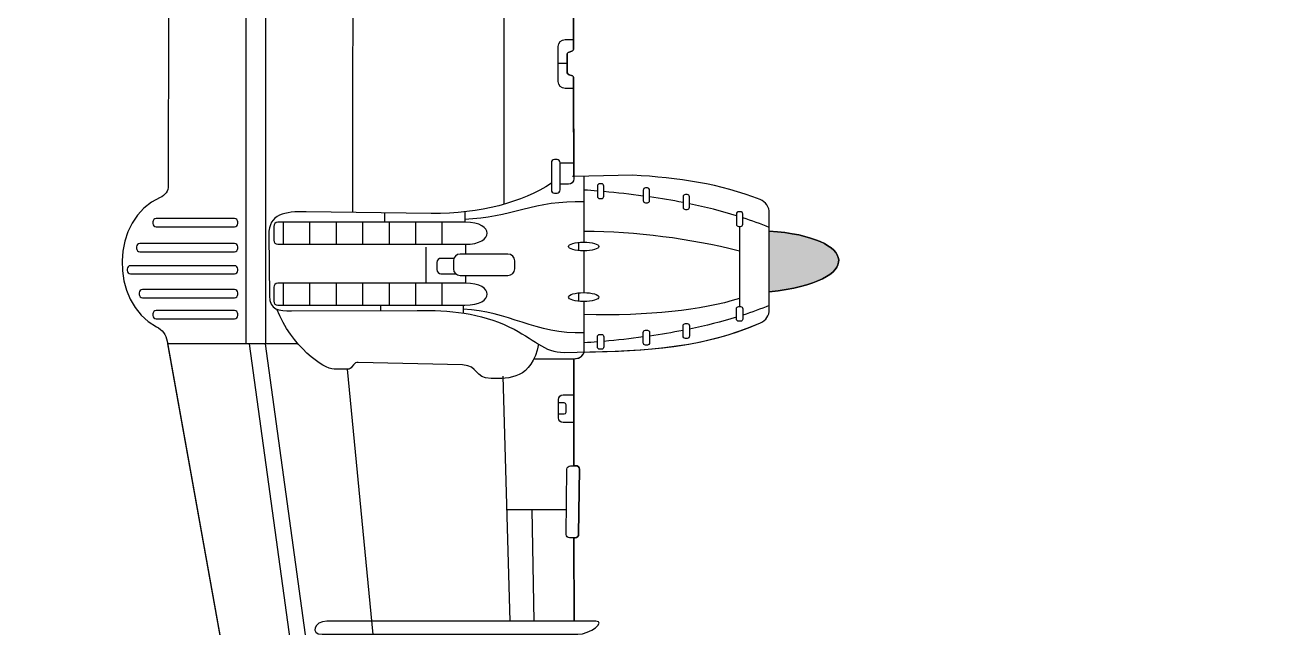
# Model space of a CAD drawing. Extents: x 65 to 355, y 40 to 244.
# Drawn here: x 237.7 to 281.79, y 86.99 to 108.03 of the extents above; entities that cross this region are included whole.
import ezdxf

# ---------------------------------------------------------------- set-up
doc = ezdxf.new("R2010")
doc.units = 0
doc.header["$MEASUREMENT"] = 0
doc.layers.add('4-VIEW', color=7, linetype='CONTINUOUS')
doc.layers.add('SOLIDS', color=7, linetype='CONTINUOUS')

msp = doc.modelspace()

# ---------------------------------------------------------------- hatches: boundary and pattern name
at = {"layer": 'SOLIDS'}
h = msp.add_hatch(color=7, dxfattribs=at)
edge = h.paths.add_edge_path()
edge.add_spline(control_points=[(263.689, 100.841), (263.689, 100.841), (263.689, 98.723), (263.689, 98.723), (267.055, 99.079), (266.785, 100.635), (263.689, 100.841)], knot_values=[0, 0, 0, 0, 1, 1, 1, 2, 2, 2, 2], degree=3, periodic=1)

# ---------------------------------------------------------------- linework, layer by layer
at = {"layer": '4-VIEW', "color": 7}
for points in [[(254.418, 124.981), (254.418, 101.774)], [(249.149, 113.122), (249.138, 101.496)], [(245.404, 108.648), (245.404, 96.907)], [(246.1, 108.645), (246.1, 96.907)], [(256.629, 106.698), (256.316, 106.698)], [(256.388, 103.231), (256.853, 103.231)], [(257.222, 100.459), (257.222, 102.753)], [(250.251, 101.481), (250.251, 101.151)], [(253.054, 101.513), (253.054, 101.151)], [(246.71, 101.177), (246.71, 100.381)], [(252.258, 101.151), (252.258, 100.381)], [(262.651, 101.005), (262.651, 98.206)], [(251.699, 100.286), (251.699, 99.022)], [(253.085, 100.382), (253.085, 100.038)], [(257.03, 100.451), (257.03, 100.161)], [(257.222, 98.692), (257.222, 100.149)], [(253.085, 99.291), (253.085, 99.022)], [(246.71, 99.048), (246.71, 98.252)], [(252.258, 99.022), (252.258, 98.252)], [(257.021, 98.682), (257.021, 98.391)], [(257.222, 96.616), (257.222, 98.381)], [(250.114, 98.252), (250.114, 98.069)], [(253, 98.252), (253, 97.971)], [(247.228, 96.907), (242.674, 96.907)], [(251.124, 56.332), (245.537, 96.907)], [(251.671, 56.332), (246.1, 96.907)], [(256.859, 96.38), (256.864, 92.646)], [(250.403, 81.088), (248.957, 96.016)], [(254.641, 87.213), (254.391, 95.773)], [(256.607, 91.111), (254.527, 91.111)], [(255.483, 87.213), (255.411, 91.111)], [(256.868, 90.129), (256.871, 87.213)]]:
    msp.add_lwpolyline(points, dxfattribs=at)
for points, knots in [([(246.931, 153.59), (246.931, 153.59), (242.657, 129.755), (242.657, 129.755), (242.617, 129.534), (242.488, 129.359), (242.287, 129.256), (240.641, 128.41), (240.686, 125.477), (242.417, 124.745), (242.591, 124.671), (242.699, 124.51), (242.699, 124.32), (242.699, 124.32), (242.704, 118.29), (242.704, 118.29), (242.704, 118.174), (242.786, 118.077), (242.901, 118.056), (244.393, 117.784), (247.003, 117.221), (247.003, 115.766), (247.003, 115.766), (247.003, 110.99), (247.003, 110.99), (247.003, 109.535), (244.393, 108.972), (242.901, 108.7), (242.786, 108.68), (242.704, 108.583), (242.704, 108.465), (242.704, 108.465), (242.699, 102.436), (242.699, 102.436), (242.699, 102.246), (242.591, 102.085), (242.417, 102.011), (240.686, 101.28), (240.641, 98.346), (242.287, 97.5), (242.488, 97.397), (242.617, 97.223), (242.657, 97), (242.657, 97), (246.931, 73.167), (246.931, 73.167)], [0, 0, 0, 0, 1, 1, 1, 2, 2, 2, 3, 3, 3, 4, 4, 4, 5, 5, 5, 6, 6, 6, 7, 7, 7, 8, 8, 8, 9, 9, 9, 10, 10, 10, 11, 11, 11, 12, 12, 12, 13, 13, 13, 14, 14, 14, 15, 15, 15, 15]), ([(256.388, 124.279), (256.388, 124.279), (256.671, 124.279), (256.671, 124.279), (256.776, 124.279), (256.862, 124.193), (256.862, 124.088), (256.862, 124.088), (256.853, 120.571), (256.853, 120.571), (256.853, 120.528), (256.826, 120.491), (256.785, 120.479), (256.785, 120.479), (256.698, 120.452), (256.698, 120.452), (256.656, 120.44), (256.629, 120.404), (256.629, 120.361), (256.629, 120.361), (256.629, 119.756), (256.629, 119.756), (256.629, 119.714), (256.654, 119.679), (256.694, 119.665), (256.694, 119.665), (256.789, 119.632), (256.789, 119.632), (256.827, 119.618), (256.853, 119.583), (256.853, 119.541), (256.853, 119.541), (256.853, 118.287), (256.853, 118.287), (256.853, 118.128), (256.793, 117.99), (256.677, 117.881), (256.677, 117.881), (255.955, 117.203), (255.955, 117.203), (255.839, 117.093), (255.78, 116.956), (255.78, 116.797), (255.78, 116.797), (255.78, 109.96), (255.78, 109.96), (255.78, 109.8), (255.839, 109.663), (255.955, 109.553), (255.955, 109.553), (256.677, 108.875), (256.677, 108.875), (256.793, 108.766), (256.853, 108.628), (256.853, 108.469), (256.853, 108.469), (256.853, 107.215), (256.853, 107.215), (256.853, 107.173), (256.827, 107.138), (256.789, 107.124), (256.789, 107.124), (256.694, 107.091), (256.694, 107.091), (256.654, 107.077), (256.629, 107.042), (256.629, 107.001), (256.629, 107.001), (256.629, 106.396), (256.629, 106.396), (256.629, 106.353), (256.656, 106.316), (256.698, 106.304), (256.698, 106.304), (256.785, 106.277), (256.785, 106.277), (256.826, 106.265), (256.853, 106.228), (256.853, 106.186), (256.853, 106.186), (256.862, 102.668), (256.862, 102.668), (256.862, 102.563), (256.776, 102.477), (256.671, 102.477), (256.671, 102.477), (256.388, 102.477), (256.388, 102.477)], [0, 0, 0, 0, 1, 1, 1, 2, 2, 2, 3, 3, 3, 4, 4, 4, 5, 5, 5, 6, 6, 6, 7, 7, 7, 8, 8, 8, 9, 9, 9, 10, 10, 10, 11, 11, 11, 12, 12, 12, 13, 13, 13, 14, 14, 14, 15, 15, 15, 16, 16, 16, 17, 17, 17, 18, 18, 18, 19, 19, 19, 20, 20, 20, 21, 21, 21, 22, 22, 22, 23, 23, 23, 24, 24, 24, 25, 25, 25, 26, 26, 26, 27, 27, 27, 28, 28, 28, 29, 29, 29, 29]), ([(256.853, 105.825), (256.853, 105.825), (256.555, 105.825), (256.555, 105.825), (256.424, 105.825), (256.316, 105.932), (256.316, 106.064), (256.316, 106.064), (256.316, 107.292), (256.316, 107.292), (256.316, 107.424), (256.424, 107.531), (256.555, 107.531), (256.555, 107.531), (256.853, 107.531), (256.853, 107.531)], [0, 0, 0, 0, 1, 1, 1, 2, 2, 2, 3, 3, 3, 4, 4, 4, 5, 5, 5, 5]), ([(256.277, 102.172), (256.277, 102.172), (256.188, 102.172), (256.188, 102.172), (256.127, 102.172), (256.077, 102.221), (256.077, 102.283), (256.077, 102.283), (256.077, 103.231), (256.077, 103.231), (256.077, 103.292), (256.127, 103.341), (256.188, 103.341), (256.188, 103.341), (256.277, 103.341), (256.277, 103.341), (256.338, 103.341), (256.388, 103.292), (256.388, 103.231), (256.388, 103.231), (256.388, 102.283), (256.388, 102.283), (256.388, 102.221), (256.338, 102.172), (256.277, 102.172), (256.277, 102.172), (256.277, 102.172), (256.277, 102.172)], [0, 0, 0, 0, 1, 1, 1, 2, 2, 2, 3, 3, 3, 4, 4, 4, 5, 5, 5, 6, 6, 6, 7, 7, 7, 8, 8, 8, 9, 9, 9, 9]), ([(256.077, 102.512), (255.062, 101.849), (253.611, 101.436), (251.883, 101.459), (251.883, 101.459), (247.511, 101.518), (247.511, 101.518), (246.776, 101.528), (246.204, 101.447), (246.211, 100.712), (246.211, 100.712), (246.23, 98.582), (246.23, 98.582), (246.234, 98.069), (246.559, 98.06), (247.006, 98.061), (247.006, 98.061), (251.389, 98.072), (251.389, 98.072), (252.516, 98.075), (253.58, 97.992), (254.62, 97.491), (255.469, 97.083), (255.827, 96.593), (256.522, 96.605), (258.95, 96.645), (261.159, 96.669), (263.382, 97.637), (263.573, 97.719), (263.689, 97.897), (263.689, 98.105), (263.689, 98.105), (263.689, 101.468), (263.689, 101.468), (263.689, 101.68), (263.567, 101.861), (263.37, 101.941), (261.997, 102.496), (260.486, 102.707), (258.927, 102.795), (258.927, 102.795), (256.876, 102.749), (256.876, 102.749), (256.876, 102.749), (256.813, 102.747), (256.813, 102.747)], [0, 0, 0, 0, 1, 1, 1, 2, 2, 2, 3, 3, 3, 4, 4, 4, 5, 5, 5, 6, 6, 6, 7, 7, 7, 8, 8, 8, 9, 9, 9, 10, 10, 10, 11, 11, 11, 12, 12, 12, 13, 13, 13, 14, 14, 14, 15, 15, 15, 15]), ([(257.828, 101.979), (257.828, 101.979), (257.765, 101.979), (257.765, 101.979), (257.721, 101.979), (257.686, 102.014), (257.686, 102.058), (257.686, 102.058), (257.686, 102.416), (257.686, 102.416), (257.686, 102.46), (257.721, 102.496), (257.765, 102.496), (257.765, 102.496), (257.828, 102.496), (257.828, 102.496), (257.872, 102.496), (257.907, 102.46), (257.907, 102.416), (257.907, 102.416), (257.907, 102.058), (257.907, 102.058), (257.907, 102.014), (257.872, 101.979), (257.828, 101.979), (257.828, 101.979), (257.828, 101.979), (257.828, 101.979)], [0, 0, 0, 0, 1, 1, 1, 2, 2, 2, 3, 3, 3, 4, 4, 4, 5, 5, 5, 6, 6, 6, 7, 7, 7, 8, 8, 8, 9, 9, 9, 9]), ([(259.43, 101.832), (259.43, 101.832), (259.367, 101.832), (259.367, 101.832), (259.323, 101.832), (259.287, 101.867), (259.287, 101.91), (259.287, 101.91), (259.287, 102.269), (259.287, 102.269), (259.287, 102.312), (259.323, 102.348), (259.367, 102.348), (259.367, 102.348), (259.43, 102.348), (259.43, 102.348), (259.474, 102.348), (259.509, 102.312), (259.509, 102.269), (259.509, 102.269), (259.509, 101.91), (259.509, 101.91), (259.509, 101.867), (259.474, 101.832), (259.43, 101.832), (259.43, 101.832), (259.43, 101.832), (259.43, 101.832)], [0, 0, 0, 0, 1, 1, 1, 2, 2, 2, 3, 3, 3, 4, 4, 4, 5, 5, 5, 6, 6, 6, 7, 7, 7, 8, 8, 8, 9, 9, 9, 9]), ([(260.821, 101.6), (260.821, 101.6), (260.757, 101.6), (260.757, 101.6), (260.714, 101.6), (260.678, 101.635), (260.678, 101.679), (260.678, 101.679), (260.678, 102.037), (260.678, 102.037), (260.678, 102.081), (260.714, 102.116), (260.757, 102.116), (260.757, 102.116), (260.821, 102.116), (260.821, 102.116), (260.864, 102.116), (260.9, 102.081), (260.9, 102.037), (260.9, 102.037), (260.9, 101.679), (260.9, 101.679), (260.9, 101.635), (260.864, 101.6), (260.821, 101.6), (260.821, 101.6), (260.821, 101.6), (260.821, 101.6)], [0, 0, 0, 0, 1, 1, 1, 2, 2, 2, 3, 3, 3, 4, 4, 4, 5, 5, 5, 6, 6, 6, 7, 7, 7, 8, 8, 8, 9, 9, 9, 9]), ([(262.683, 101.005), (262.683, 101.005), (262.62, 101.005), (262.62, 101.005), (262.576, 101.005), (262.54, 101.04), (262.54, 101.083), (262.54, 101.083), (262.54, 101.442), (262.54, 101.442), (262.54, 101.485), (262.576, 101.52), (262.62, 101.52), (262.62, 101.52), (262.683, 101.52), (262.683, 101.52), (262.726, 101.52), (262.762, 101.485), (262.762, 101.442), (262.762, 101.442), (262.762, 101.083), (262.762, 101.083), (262.762, 101.04), (262.726, 101.005), (262.683, 101.005), (262.683, 101.005), (262.683, 101.005), (262.683, 101.005)], [0, 0, 0, 0, 1, 1, 1, 2, 2, 2, 3, 3, 3, 4, 4, 4, 5, 5, 5, 6, 6, 6, 7, 7, 7, 8, 8, 8, 9, 9, 9, 9]), ([(245.015, 100.992), (245.015, 100.992), (242.275, 100.992), (242.275, 100.992), (242.212, 100.992), (242.159, 101.044), (242.159, 101.107), (242.159, 101.107), (242.159, 101.16), (242.159, 101.16), (242.159, 101.224), (242.212, 101.276), (242.275, 101.276), (242.275, 101.276), (245.015, 101.276), (245.015, 101.276), (245.078, 101.276), (245.13, 101.224), (245.13, 101.16), (245.13, 101.16), (245.13, 101.107), (245.13, 101.107), (245.13, 101.044), (245.078, 100.992), (245.015, 100.992), (245.015, 100.992), (245.015, 100.992), (245.015, 100.992)], [0, 0, 0, 0, 1, 1, 1, 2, 2, 2, 3, 3, 3, 4, 4, 4, 5, 5, 5, 6, 6, 6, 7, 7, 7, 8, 8, 8, 9, 9, 9, 9]), ([(253.059, 100.381), (253.059, 100.381), (246.528, 100.381), (246.528, 100.381), (246.448, 100.381), (246.384, 100.446), (246.384, 100.525), (246.384, 100.525), (246.384, 101.007), (246.384, 101.007), (246.384, 101.086), (246.448, 101.151), (246.528, 101.151), (246.528, 101.151), (253.079, 101.151), (253.079, 101.151), (254.088, 101.151), (254.104, 100.381), (253.059, 100.381), (253.059, 100.381), (253.059, 100.381), (253.059, 100.381)], [0, 0, 0, 0, 1, 1, 1, 2, 2, 2, 3, 3, 3, 4, 4, 4, 5, 5, 5, 6, 6, 6, 7, 7, 7, 7]), ([(245.015, 100.123), (245.015, 100.123), (241.709, 100.123), (241.709, 100.123), (241.645, 100.123), (241.593, 100.175), (241.593, 100.239), (241.593, 100.239), (241.593, 100.292), (241.593, 100.292), (241.593, 100.356), (241.645, 100.408), (241.709, 100.408), (241.709, 100.408), (245.015, 100.408), (245.015, 100.408), (245.078, 100.408), (245.13, 100.356), (245.13, 100.292), (245.13, 100.292), (245.13, 100.239), (245.13, 100.239), (245.13, 100.175), (245.078, 100.123), (245.015, 100.123), (245.015, 100.123), (245.015, 100.123), (245.015, 100.123)], [0, 0, 0, 0, 1, 1, 1, 2, 2, 2, 3, 3, 3, 4, 4, 4, 5, 5, 5, 6, 6, 6, 7, 7, 7, 8, 8, 8, 9, 9, 9, 9]), ([(257.207, 100.459), (256.913, 100.459), (256.675, 100.39), (256.675, 100.304), (256.675, 100.218), (256.913, 100.149), (257.207, 100.149), (257.501, 100.149), (257.739, 100.218), (257.739, 100.304), (257.739, 100.39), (257.501, 100.459), (257.207, 100.459), (257.207, 100.459), (257.207, 100.459), (257.207, 100.459)], [0, 0, 0, 0, 1, 1, 1, 2, 2, 2, 3, 3, 3, 4, 4, 4, 5, 5, 5, 5]), ([(252.675, 99.89), (252.675, 99.89), (252.222, 99.89), (252.222, 99.89), (252.143, 99.89), (252.078, 99.826), (252.078, 99.747), (252.078, 99.747), (252.078, 99.497), (252.078, 99.497), (252.078, 99.418), (252.143, 99.353), (252.222, 99.353), (252.222, 99.353), (252.743, 99.353), (252.743, 99.353)], [0, 0, 0, 0, 1, 1, 1, 2, 2, 2, 3, 3, 3, 4, 4, 4, 5, 5, 5, 5]), ([(254.56, 99.291), (254.56, 99.291), (252.895, 99.291), (252.895, 99.291), (252.765, 99.291), (252.658, 99.397), (252.658, 99.527), (252.658, 99.527), (252.658, 99.802), (252.658, 99.802), (252.658, 99.932), (252.765, 100.038), (252.895, 100.038), (252.895, 100.038), (254.56, 100.038), (254.56, 100.038), (254.69, 100.038), (254.797, 99.932), (254.797, 99.802), (254.797, 99.802), (254.797, 99.527), (254.797, 99.527), (254.797, 99.397), (254.69, 99.291), (254.56, 99.291), (254.56, 99.291), (254.56, 99.291), (254.56, 99.291)], [0, 0, 0, 0, 1, 1, 1, 2, 2, 2, 3, 3, 3, 4, 4, 4, 5, 5, 5, 6, 6, 6, 7, 7, 7, 8, 8, 8, 9, 9, 9, 9]), ([(245.015, 99.348), (245.015, 99.348), (241.382, 99.348), (241.382, 99.348), (241.318, 99.348), (241.266, 99.4), (241.266, 99.464), (241.266, 99.464), (241.266, 99.517), (241.266, 99.517), (241.266, 99.58), (241.318, 99.633), (241.382, 99.633), (241.382, 99.633), (245.015, 99.633), (245.015, 99.633), (245.078, 99.633), (245.13, 99.58), (245.13, 99.517), (245.13, 99.517), (245.13, 99.464), (245.13, 99.464), (245.13, 99.4), (245.078, 99.348), (245.015, 99.348), (245.015, 99.348), (245.015, 99.348), (245.015, 99.348)], [0, 0, 0, 0, 1, 1, 1, 2, 2, 2, 3, 3, 3, 4, 4, 4, 5, 5, 5, 6, 6, 6, 7, 7, 7, 8, 8, 8, 9, 9, 9, 9]), ([(245.015, 98.516), (245.015, 98.516), (241.803, 98.516), (241.803, 98.516), (241.74, 98.516), (241.688, 98.568), (241.688, 98.631), (241.688, 98.631), (241.688, 98.685), (241.688, 98.685), (241.688, 98.748), (241.74, 98.801), (241.803, 98.801), (241.803, 98.801), (245.015, 98.801), (245.015, 98.801), (245.078, 98.801), (245.13, 98.748), (245.13, 98.685), (245.13, 98.685), (245.13, 98.631), (245.13, 98.631), (245.13, 98.568), (245.078, 98.516), (245.015, 98.516), (245.015, 98.516), (245.015, 98.516), (245.015, 98.516)], [0, 0, 0, 0, 1, 1, 1, 2, 2, 2, 3, 3, 3, 4, 4, 4, 5, 5, 5, 6, 6, 6, 7, 7, 7, 8, 8, 8, 9, 9, 9, 9]), ([(253.059, 98.252), (253.059, 98.252), (246.528, 98.252), (246.528, 98.252), (246.448, 98.252), (246.384, 98.316), (246.384, 98.395), (246.384, 98.395), (246.384, 98.878), (246.384, 98.878), (246.384, 98.957), (246.448, 99.022), (246.528, 99.022), (246.528, 99.022), (253.079, 99.022), (253.079, 99.022), (254.088, 99.022), (254.104, 98.252), (253.059, 98.252), (253.059, 98.252), (253.059, 98.252), (253.059, 98.252)], [0, 0, 0, 0, 1, 1, 1, 2, 2, 2, 3, 3, 3, 4, 4, 4, 5, 5, 5, 6, 6, 6, 7, 7, 7, 7]), ([(257.207, 98.692), (256.913, 98.692), (256.675, 98.622), (256.675, 98.536), (256.675, 98.451), (256.913, 98.381), (257.207, 98.381), (257.501, 98.381), (257.739, 98.451), (257.739, 98.536), (257.739, 98.622), (257.501, 98.692), (257.207, 98.692), (257.207, 98.692), (257.207, 98.692), (257.207, 98.692)], [0, 0, 0, 0, 1, 1, 1, 2, 2, 2, 3, 3, 3, 4, 4, 4, 5, 5, 5, 5]), ([(245.015, 97.778), (245.015, 97.778), (242.275, 97.778), (242.275, 97.778), (242.212, 97.778), (242.159, 97.831), (242.159, 97.894), (242.159, 97.894), (242.159, 97.947), (242.159, 97.947), (242.159, 98.011), (242.212, 98.063), (242.275, 98.063), (242.275, 98.063), (245.015, 98.063), (245.015, 98.063), (245.078, 98.063), (245.13, 98.011), (245.13, 97.947), (245.13, 97.947), (245.13, 97.894), (245.13, 97.894), (245.13, 97.831), (245.078, 97.778), (245.015, 97.778), (245.015, 97.778), (245.015, 97.778), (245.015, 97.778)], [0, 0, 0, 0, 1, 1, 1, 2, 2, 2, 3, 3, 3, 4, 4, 4, 5, 5, 5, 6, 6, 6, 7, 7, 7, 8, 8, 8, 9, 9, 9, 9]), ([(255.629, 96.891), (255.401, 95.679), (254.606, 95.679), (253.975, 95.691), (253.37, 95.701), (253.555, 96.151), (252.969, 96.165), (252.969, 96.165), (249.328, 96.255), (249.328, 96.255), (249.262, 96.256), (249.204, 96.227), (249.167, 96.173), (249.167, 96.173), (249.114, 96.098), (249.114, 96.098), (249.077, 96.044), (249.022, 96.016), (248.957, 96.016), (248.957, 96.016), (248.488, 96.016), (248.488, 96.016), (248.133, 96.016), (246.989, 96.828), (246.493, 98.111)], [0, 0, 0, 0, 1, 1, 1, 2, 2, 2, 3, 3, 3, 4, 4, 4, 5, 5, 5, 6, 6, 6, 7, 7, 7, 8, 8, 8, 8]), ([(262.683, 98.206), (262.683, 98.206), (262.62, 98.206), (262.62, 98.206), (262.576, 98.206), (262.54, 98.171), (262.54, 98.127), (262.54, 98.127), (262.54, 97.769), (262.54, 97.769), (262.54, 97.726), (262.576, 97.69), (262.62, 97.69), (262.62, 97.69), (262.683, 97.69), (262.683, 97.69), (262.726, 97.69), (262.762, 97.726), (262.762, 97.769), (262.762, 97.769), (262.762, 98.127), (262.762, 98.127), (262.762, 98.171), (262.726, 98.206), (262.683, 98.206), (262.683, 98.206), (262.683, 98.206), (262.683, 98.206)], [0, 0, 0, 0, 1, 1, 1, 2, 2, 2, 3, 3, 3, 4, 4, 4, 5, 5, 5, 6, 6, 6, 7, 7, 7, 8, 8, 8, 9, 9, 9, 9]), ([(260.821, 97.611), (260.821, 97.611), (260.757, 97.611), (260.757, 97.611), (260.714, 97.611), (260.678, 97.576), (260.678, 97.532), (260.678, 97.532), (260.678, 97.174), (260.678, 97.174), (260.678, 97.13), (260.714, 97.095), (260.757, 97.095), (260.757, 97.095), (260.821, 97.095), (260.821, 97.095), (260.864, 97.095), (260.9, 97.13), (260.9, 97.174), (260.9, 97.174), (260.9, 97.532), (260.9, 97.532), (260.9, 97.576), (260.864, 97.611), (260.821, 97.611), (260.821, 97.611), (260.821, 97.611), (260.821, 97.611)], [0, 0, 0, 0, 1, 1, 1, 2, 2, 2, 3, 3, 3, 4, 4, 4, 5, 5, 5, 6, 6, 6, 7, 7, 7, 8, 8, 8, 9, 9, 9, 9]), ([(257.828, 97.232), (257.828, 97.232), (257.765, 97.232), (257.765, 97.232), (257.721, 97.232), (257.686, 97.196), (257.686, 97.153), (257.686, 97.153), (257.686, 96.795), (257.686, 96.795), (257.686, 96.751), (257.721, 96.716), (257.765, 96.716), (257.765, 96.716), (257.828, 96.716), (257.828, 96.716), (257.872, 96.716), (257.907, 96.751), (257.907, 96.795), (257.907, 96.795), (257.907, 97.153), (257.907, 97.153), (257.907, 97.196), (257.872, 97.232), (257.828, 97.232), (257.828, 97.232), (257.828, 97.232), (257.828, 97.232)], [0, 0, 0, 0, 1, 1, 1, 2, 2, 2, 3, 3, 3, 4, 4, 4, 5, 5, 5, 6, 6, 6, 7, 7, 7, 8, 8, 8, 9, 9, 9, 9]), ([(259.43, 97.38), (259.43, 97.38), (259.367, 97.38), (259.367, 97.38), (259.323, 97.38), (259.287, 97.343), (259.287, 97.3), (259.287, 97.3), (259.287, 96.942), (259.287, 96.942), (259.287, 96.898), (259.323, 96.863), (259.367, 96.863), (259.367, 96.863), (259.43, 96.863), (259.43, 96.863), (259.474, 96.863), (259.509, 96.898), (259.509, 96.942), (259.509, 96.942), (259.509, 97.3), (259.509, 97.3), (259.509, 97.343), (259.474, 97.38), (259.43, 97.38), (259.43, 97.38), (259.43, 97.38), (259.43, 97.38)], [0, 0, 0, 0, 1, 1, 1, 2, 2, 2, 3, 3, 3, 4, 4, 4, 5, 5, 5, 6, 6, 6, 7, 7, 7, 8, 8, 8, 9, 9, 9, 9]), ([(255.469, 96.375), (255.469, 96.375), (256.654, 96.375), (256.654, 96.375), (256.945, 96.375), (257.152, 96.382), (257.222, 96.616)], [0, 0, 0, 0, 1, 1, 1, 2, 2, 2, 2]), ([(256.862, 94.156), (256.862, 94.156), (256.487, 94.156), (256.487, 94.156), (256.4, 94.156), (256.328, 94.227), (256.328, 94.315), (256.328, 94.315), (256.328, 94.961), (256.328, 94.961), (256.328, 95.048), (256.4, 95.12), (256.487, 95.12), (256.487, 95.12), (256.861, 95.12), (256.861, 95.12)], [0, 0, 0, 0, 1, 1, 1, 2, 2, 2, 3, 3, 3, 4, 4, 4, 5, 5, 5, 5]), ([(256.328, 94.456), (256.328, 94.456), (256.528, 94.456), (256.528, 94.456), (256.562, 94.456), (256.591, 94.485), (256.591, 94.52), (256.591, 94.52), (256.591, 94.777), (256.591, 94.777), (256.591, 94.812), (256.562, 94.841), (256.528, 94.841), (256.528, 94.841), (256.328, 94.841), (256.328, 94.841)], [0, 0, 0, 0, 1, 1, 1, 2, 2, 2, 3, 3, 3, 4, 4, 4, 5, 5, 5, 5]), ([(257.03, 90.251), (257.03, 90.251), (257.057, 92.529), (257.057, 92.529), (257.058, 92.595), (257.004, 92.648), (256.938, 92.647), (256.938, 92.647), (256.746, 92.643), (256.746, 92.643), (256.68, 92.643), (256.625, 92.588), (256.624, 92.521), (256.624, 92.521), (256.597, 90.244), (256.597, 90.244), (256.596, 90.178), (256.65, 90.125), (256.716, 90.126), (256.716, 90.126), (256.908, 90.129), (256.908, 90.129), (256.975, 90.13), (257.029, 90.185), (257.03, 90.251), (257.03, 90.251), (257.03, 90.251), (257.03, 90.251)], [0, 0, 0, 0, 1, 1, 1, 2, 2, 2, 3, 3, 3, 4, 4, 4, 5, 5, 5, 6, 6, 6, 7, 7, 7, 8, 8, 8, 9, 9, 9, 9]), ([(257.002, 86.76), (257.002, 86.76), (248.068, 86.76), (248.068, 86.76), (247.634, 86.76), (247.798, 87.213), (248.231, 87.213), (248.231, 87.213), (257.634, 87.213), (257.634, 87.213), (257.987, 87.213), (257.437, 86.76), (257.002, 86.76), (257.002, 86.76), (257.002, 86.76), (257.002, 86.76)], [0, 0, 0, 0, 1, 1, 1, 2, 2, 2, 3, 3, 3, 4, 4, 4, 5, 5, 5, 5])]:
    msp.add_open_spline(points, degree=3, knots=knots, dxfattribs=at)
for points in [[(257.222, 101.861), (255.517, 101.931), (254.623, 101.295), (253.054, 101.25)], [(257.686, 102.239), (257.533, 102.252), (257.378, 102.263), (257.222, 102.275)], [(259.287, 102.067), (258.84, 102.128), (258.379, 102.178), (257.907, 102.22)], [(260.678, 101.839), (260.299, 101.914), (259.909, 101.979), (259.509, 102.036)], [(262.54, 101.378), (262.02, 101.538), (261.472, 101.677), (260.9, 101.795)], [(247.635, 101.172), (247.635, 100.909), (247.635, 100.645), (247.635, 100.381)], [(248.56, 101.168), (248.56, 100.905), (248.56, 100.644), (248.56, 100.381)], [(249.484, 101.164), (249.484, 100.903), (249.484, 100.642), (249.484, 100.381)], [(250.409, 101.159), (250.409, 100.9), (250.409, 100.641), (250.409, 100.381)], [(251.333, 101.155), (251.333, 100.897), (251.333, 100.639), (251.333, 100.381)], [(263.689, 100.967), (263.391, 101.09), (263.082, 101.203), (262.762, 101.307)], [(262.651, 100.146), (260.883, 100.584), (259.074, 100.814), (257.222, 100.831)], [(263.689, 98.723), (267.055, 99.079), (266.785, 100.635), (263.689, 100.841)], [(247.635, 99.044), (247.635, 98.78), (247.635, 98.516), (247.635, 98.252)], [(248.56, 99.039), (248.56, 98.777), (248.56, 98.515), (248.56, 98.252)], [(249.484, 99.034), (249.484, 98.774), (249.484, 98.513), (249.484, 98.252)], [(250.409, 99.03), (250.409, 98.771), (250.409, 98.511), (250.409, 98.252)], [(251.333, 99.026), (251.333, 98.768), (251.333, 98.51), (251.333, 98.252)], [(262.651, 98.492), (261.316, 98.058), (259.485, 97.879), (257.222, 97.923)], [(257.222, 97.288), (255.517, 97.218), (254.569, 98.066), (253, 98.111)], [(263.689, 98.243), (263.391, 98.121), (263.082, 98.008), (262.762, 97.903)], [(262.54, 97.833), (262.02, 97.673), (261.472, 97.534), (260.9, 97.416)], [(259.287, 97.143), (258.84, 97.083), (258.379, 97.032), (257.907, 96.99)], [(260.678, 97.371), (260.299, 97.297), (259.909, 97.232), (259.509, 97.174)], [(257.686, 96.971), (257.533, 96.959), (257.378, 96.947), (257.222, 96.937)]]:
    msp.add_open_spline(points, degree=3, dxfattribs=at)
at = {"layer": 'SOLIDS'}
for points, knots in [([(198.83, 114.729), (198.83, 114.729), (199.328, 127.495), (199.328, 127.495), (199.328, 127.495), (199.57, 133.624), (199.57, 133.624), (199.576, 133.792), (199.688, 133.933), (199.851, 133.978), (202.298, 134.641), (204.24, 134.8), (205.749, 134.255), (205.974, 134.484), (206.335, 134.434), (206.365, 133.855), (206.365, 133.855), (206.376, 133.652), (206.376, 133.652), (206.376, 133.652), (207.298, 115.953), (207.298, 115.953), (207.298, 115.953), (207.628, 115.974), (207.628, 115.974), (209.893, 116.522), (212.258, 117.012), (214.819, 117.325), (216.662, 117.549), (218.607, 117.682), (220.689, 117.678), (220.689, 117.678), (233.032, 117.867), (233.032, 117.867), (233.032, 117.867), (236.773, 117.924), (236.773, 117.924), (236.773, 117.924), (243.094, 118.02), (243.094, 118.02), (243.028, 118.032), (242.963, 118.044), (242.901, 118.056), (242.865, 118.062), (242.833, 118.076), (242.806, 118.095), (242.743, 118.139), (242.704, 118.21), (242.704, 118.29), (242.704, 118.29), (242.699, 124.32), (242.699, 124.32), (242.699, 124.509), (242.591, 124.671), (242.417, 124.745), (240.686, 125.477), (240.641, 128.41), (242.287, 129.256), (242.488, 129.359), (242.617, 129.534), (242.657, 129.755), (242.657, 129.755), (242.674, 129.848), (242.674, 129.848), (242.674, 129.848), (245.49, 145.554), (245.49, 145.554), (245.49, 145.554), (246.931, 153.59), (246.931, 153.59), (246.931, 153.59), (246.775, 153.59), (246.775, 153.59), (246.685, 153.59), (246.618, 153.67), (246.633, 153.758), (246.633, 153.758), (247.845, 160.5), (247.845, 160.5), (247.858, 160.571), (247.921, 160.621), (247.992, 160.618), (247.992, 160.618), (248.189, 160.609), (248.189, 160.609), (248.189, 160.609), (249.793, 169.558), (249.793, 169.558), (249.793, 169.558), (249.841, 169.824), (249.841, 169.824), (249.841, 169.824), (249.851, 169.881), (249.851, 169.881), (249.888, 170.089), (249.974, 170.273), (250.099, 170.424), (250.152, 170.487), (250.212, 170.544), (250.278, 170.594), (250.364, 170.66), (250.462, 170.715), (250.569, 170.758), (250.569, 170.758), (254.019, 172.117), (254.019, 172.117), (254.355, 172.249), (254.697, 172.29), (255.023, 172.256), (255.346, 172.222), (255.653, 172.114), (255.922, 171.946), (256.437, 171.623), (256.814, 171.081), (256.897, 170.424), (256.909, 170.332), (256.915, 170.238), (256.915, 170.143), (256.915, 170.143), (256.914, 169.785), (256.914, 169.785), (256.914, 169.785), (256.873, 139.995), (256.873, 139.995), (256.873, 139.995), (257.002, 139.995), (257.002, 139.995), (257.437, 139.995), (257.987, 139.542), (257.634, 139.542), (257.634, 139.542), (256.871, 139.542), (256.871, 139.542), (256.871, 139.542), (256.868, 136.628), (256.868, 136.628), (256.868, 136.628), (256.908, 136.627), (256.908, 136.627), (256.975, 136.626), (257.029, 136.57), (257.03, 136.505), (257.03, 136.505), (257.057, 134.227), (257.057, 134.227), (257.058, 134.16), (257.004, 134.108), (256.938, 134.109), (256.938, 134.109), (256.864, 134.11), (256.864, 134.11), (256.864, 134.11), (256.862, 132.6), (256.862, 132.6), (256.862, 132.6), (256.861, 131.636), (256.861, 131.636), (256.861, 131.636), (256.859, 130.376), (256.859, 130.376), (257.042, 130.362), (257.17, 130.314), (257.222, 130.139), (259.378, 130.098), (261.374, 129.992), (263.382, 129.119), (263.573, 129.036), (263.689, 128.859), (263.689, 128.651), (263.689, 128.651), (263.689, 128.512), (263.689, 128.512), (263.689, 128.512), (263.689, 128.033), (263.689, 128.033), (267.055, 127.677), (266.785, 126.121), (263.689, 125.915), (263.689, 125.915), (263.689, 125.788), (263.689, 125.788), (263.689, 125.788), (263.689, 125.288), (263.689, 125.288), (263.689, 125.076), (263.567, 124.895), (263.37, 124.815), (261.997, 124.26), (260.486, 124.049), (258.927, 123.961), (258.927, 123.961), (256.876, 124.007), (256.876, 124.007), (256.876, 124.007), (256.862, 124.007), (256.862, 124.007), (256.862, 124.007), (256.853, 120.932), (256.853, 120.932), (256.853, 120.932), (256.853, 120.571), (256.853, 120.571), (256.853, 120.528), (256.826, 120.491), (256.785, 120.478), (256.785, 120.478), (256.698, 120.452), (256.698, 120.452), (256.656, 120.439), (256.629, 120.403), (256.629, 120.361), (256.629, 120.361), (256.629, 120.058), (256.629, 120.058), (256.629, 120.058), (256.629, 119.756), (256.629, 119.756), (256.629, 119.714), (256.654, 119.678), (256.694, 119.665), (256.694, 119.665), (256.789, 119.632), (256.789, 119.632), (256.827, 119.618), (256.853, 119.583), (256.853, 119.541), (256.853, 119.541), (256.853, 119.224), (256.853, 119.224), (256.853, 119.224), (256.853, 118.287), (256.853, 118.287), (256.853, 118.245), (256.849, 118.205), (256.841, 118.165), (256.841, 118.165), (267.017, 118.216), (267.017, 118.216), (267.017, 118.216), (267.279, 118.218), (267.279, 118.218), (267.871, 118.218), (268.499, 118.212), (269.148, 118.192), (269.276, 118.189), (269.405, 118.185), (269.535, 118.179), (269.661, 118.176), (269.787, 118.17), (269.914, 118.166), (270.222, 118.152), (270.532, 118.136), (270.845, 118.116), (270.968, 118.109), (271.091, 118.101), (271.215, 118.092), (272.062, 118.034), (272.918, 117.952), (273.754, 117.839), (274.123, 117.789), (274.489, 117.733), (274.848, 117.671), (275.237, 117.604), (275.619, 117.529), (275.991, 117.444), (275.991, 117.444), (276.112, 117.748), (276.112, 117.748), (276.176, 117.908), (276.324, 118.008), (276.497, 118.008), (276.497, 118.008), (276.789, 118.008), (276.789, 118.008), (276.833, 118.008), (276.869, 117.972), (276.869, 117.928), (276.869, 117.928), (276.869, 117.878), (276.869, 117.878), (276.869, 117.833), (276.833, 117.798), (276.789, 117.798), (276.789, 117.798), (276.609, 117.798), (276.609, 117.798), (276.557, 117.798), (276.513, 117.763), (276.501, 117.713), (276.501, 117.713), (276.411, 117.346), (276.411, 117.346), (277.419, 117.096), (278.338, 116.778), (279.099, 116.379), (279.203, 116.324), (279.304, 116.268), (279.4, 116.209), (279.577, 116.103), (279.742, 115.991), (279.895, 115.874), (281.75, 114.452), (281.795, 112.309), (279.887, 110.871), (279.737, 110.758), (279.574, 110.649), (279.399, 110.545), (279.399, 110.544), (279.399, 110.543), (279.397, 110.543), (279.338, 110.508), (279.277, 110.474), (279.215, 110.439), (278.432, 110.01), (277.471, 109.673), (276.411, 109.41), (276.411, 109.41), (276.501, 109.044), (276.501, 109.044), (276.513, 108.993), (276.557, 108.958), (276.609, 108.958), (276.609, 108.958), (276.789, 108.958), (276.789, 108.958), (276.833, 108.958), (276.869, 108.922), (276.869, 108.879), (276.869, 108.879), (276.869, 108.827), (276.869, 108.827), (276.869, 108.784), (276.833, 108.747), (276.789, 108.747), (276.789, 108.747), (276.497, 108.747), (276.497, 108.747), (276.324, 108.747), (276.176, 108.848), (276.112, 109.008), (276.112, 109.008), (275.991, 109.312), (275.991, 109.312), (275.619, 109.227), (275.237, 109.152), (274.848, 109.085), (274.489, 109.023), (274.123, 108.967), (273.754, 108.917), (272.918, 108.804), (272.062, 108.722), (271.215, 108.664), (271.091, 108.655), (270.968, 108.647), (270.845, 108.64), (270.532, 108.62), (270.222, 108.605), (269.914, 108.59), (269.787, 108.585), (269.661, 108.58), (269.535, 108.577), (269.405, 108.571), (269.276, 108.567), (269.148, 108.563), (268.499, 108.545), (267.871, 108.537), (267.279, 108.538), (267.279, 108.538), (267.017, 108.54), (267.017, 108.54), (267.017, 108.54), (256.841, 108.591), (256.841, 108.591), (256.849, 108.552), (256.853, 108.511), (256.853, 108.469), (256.853, 108.469), (256.853, 107.531), (256.853, 107.531), (256.853, 107.531), (256.853, 107.215), (256.853, 107.215), (256.853, 107.173), (256.827, 107.138), (256.789, 107.124), (256.789, 107.124), (256.694, 107.091), (256.694, 107.091), (256.654, 107.077), (256.629, 107.042), (256.629, 107.001), (256.629, 107.001), (256.629, 106.698), (256.629, 106.698), (256.629, 106.698), (256.629, 106.396), (256.629, 106.396), (256.629, 106.353), (256.656, 106.316), (256.698, 106.304), (256.698, 106.304), (256.785, 106.277), (256.785, 106.277), (256.826, 106.265), (256.853, 106.228), (256.853, 106.186), (256.853, 106.186), (256.853, 105.825), (256.853, 105.825), (256.853, 105.825), (256.862, 102.748), (256.862, 102.748), (256.862, 102.748), (256.876, 102.749), (256.876, 102.749), (256.876, 102.749), (258.927, 102.795), (258.927, 102.795), (260.486, 102.707), (261.997, 102.496), (263.37, 101.94), (263.567, 101.861), (263.689, 101.68), (263.689, 101.468), (263.689, 101.468), (263.689, 100.967), (263.689, 100.967), (263.689, 100.967), (263.689, 100.841), (263.689, 100.841), (266.785, 100.635), (267.055, 99.079), (263.689, 98.723), (263.689, 98.723), (263.689, 98.243), (263.689, 98.243), (263.689, 98.243), (263.689, 98.105), (263.689, 98.105), (263.689, 97.897), (263.573, 97.719), (263.382, 97.637), (261.374, 96.762), (259.378, 96.658), (257.222, 96.616), (257.17, 96.442), (257.042, 96.393), (256.859, 96.38), (256.859, 96.38), (256.861, 95.12), (256.861, 95.12), (256.861, 95.12), (256.862, 94.156), (256.862, 94.156), (256.862, 94.156), (256.864, 92.646), (256.864, 92.646), (256.864, 92.646), (256.938, 92.647), (256.938, 92.647), (257.004, 92.648), (257.058, 92.595), (257.057, 92.529), (257.057, 92.529), (257.03, 90.251), (257.03, 90.251), (257.029, 90.185), (256.975, 90.13), (256.908, 90.129), (256.908, 90.129), (256.868, 90.129), (256.868, 90.129), (256.868, 90.129), (256.871, 87.213), (256.871, 87.213), (256.871, 87.213), (257.634, 87.213), (257.634, 87.213), (257.987, 87.213), (257.437, 86.76), (257.002, 86.76), (257.002, 86.76), (256.873, 86.76), (256.873, 86.76), (256.873, 86.76), (256.914, 56.971), (256.914, 56.971), (256.914, 56.971), (256.915, 56.613), (256.915, 56.613), (256.915, 56.517), (256.909, 56.423), (256.897, 56.331), (256.814, 55.675), (256.437, 55.133), (255.922, 54.811), (255.653, 54.642), (255.346, 54.534), (255.023, 54.499), (254.697, 54.466), (254.355, 54.507), (254.019, 54.639), (254.019, 54.639), (250.569, 55.998), (250.569, 55.998), (250.462, 56.04), (250.364, 56.095), (250.278, 56.162), (250.212, 56.212), (250.152, 56.269), (250.1, 56.331), (249.974, 56.482), (249.888, 56.667), (249.851, 56.875), (249.851, 56.875), (249.841, 56.932), (249.841, 56.932), (249.841, 56.932), (249.793, 57.198), (249.793, 57.198), (249.793, 57.198), (248.189, 66.147), (248.189, 66.147), (248.189, 66.147), (247.992, 66.138), (247.992, 66.138), (247.921, 66.135), (247.858, 66.184), (247.845, 66.256), (247.845, 66.256), (246.633, 72.997), (246.633, 72.997), (246.618, 73.086), (246.685, 73.166), (246.775, 73.166), (246.775, 73.166), (246.931, 73.166), (246.931, 73.166), (246.931, 73.166), (245.49, 81.202), (245.49, 81.202), (245.49, 81.202), (242.674, 96.906), (242.674, 96.906), (242.674, 96.906), (242.657, 97), (242.657, 97), (242.617, 97.223), (242.488, 97.396), (242.287, 97.5), (240.641, 98.346), (240.686, 101.28), (242.417, 102.011), (242.591, 102.085), (242.699, 102.246), (242.699, 102.436), (242.699, 102.436), (242.704, 108.465), (242.704, 108.465), (242.704, 108.547), (242.743, 108.618), (242.806, 108.661), (242.833, 108.68), (242.865, 108.694), (242.901, 108.7), (242.963, 108.712), (243.028, 108.724), (243.094, 108.737), (243.094, 108.737), (236.773, 108.833), (236.773, 108.833), (236.773, 108.833), (233.032, 108.89), (233.032, 108.89), (233.032, 108.89), (220.689, 109.078), (220.689, 109.078), (218.607, 109.074), (216.662, 109.207), (214.819, 109.431), (212.258, 109.744), (209.893, 110.233), (207.628, 110.782), (207.628, 110.782), (207.302, 110.886), (207.302, 110.886), (207.302, 110.886), (206.376, 93.104), (206.376, 93.104), (206.376, 93.104), (206.365, 92.9), (206.365, 92.9), (206.335, 92.322), (205.974, 92.272), (205.749, 92.502), (204.24, 91.956), (202.298, 92.115), (199.851, 92.778), (199.688, 92.823), (199.576, 92.963), (199.57, 93.133), (199.57, 93.133), (199.328, 99.26), (199.328, 99.26), (199.328, 99.26), (198.83, 112.028), (198.83, 112.028), (198.824, 112.159), (198.896, 112.296), (199.026, 112.323), (199.026, 112.323), (200.455, 112.619), (200.455, 112.619), (200.491, 112.628), (200.524, 112.639), (200.561, 112.639), (200.561, 112.639), (201.97, 112.639), (201.97, 112.639), (201.97, 112.639), (202.244, 112.639), (202.244, 112.639), (202.244, 112.639), (202.244, 112.781), (202.244, 112.781), (199.46, 112.883), (196.88, 113.071), (194.392, 113.296), (193.35, 113.39), (193.329, 113.364), (194.386, 113.459), (196.877, 113.685), (199.458, 113.872), (202.244, 113.975), (202.244, 113.975), (202.244, 114.117), (202.244, 114.117), (202.244, 114.117), (201.97, 114.117), (201.97, 114.117), (201.97, 114.117), (200.561, 114.117), (200.561, 114.117), (200.524, 114.117), (200.491, 114.128), (200.455, 114.136), (200.455, 114.136), (199.026, 114.434), (199.026, 114.434), (198.896, 114.46), (198.824, 114.597), (198.83, 114.729)], [0, 0, 0, 0, 1, 1, 1, 2, 2, 2, 3, 3, 3, 4, 4, 4, 5, 5, 5, 6, 6, 6, 7, 7, 7, 8, 8, 8, 9, 9, 9, 10, 10, 10, 11, 11, 11, 12, 12, 12, 13, 13, 13, 14, 14, 14, 15, 15, 15, 16, 16, 16, 17, 17, 17, 18, 18, 18, 19, 19, 19, 20, 20, 20, 21, 21, 21, 22, 22, 22, 23, 23, 23, 24, 24, 24, 25, 25, 25, 26, 26, 26, 27, 27, 27, 28, 28, 28, 29, 29, 29, 30, 30, 30, 31, 31, 31, 32, 32, 32, 33, 33, 33, 34, 34, 34, 35, 35, 35, 36, 36, 36, 37, 37, 37, 38, 38, 38, 39, 39, 39, 40, 40, 40, 41, 41, 41, 42, 42, 42, 43, 43, 43, 44, 44, 44, 45, 45, 45, 46, 46, 46, 47, 47, 47, 48, 48, 48, 49, 49, 49, 50, 50, 50, 51, 51, 51, 52, 52, 52, 53, 53, 53, 54, 54, 54, 55, 55, 55, 56, 56, 56, 57, 57, 57, 58, 58, 58, 59, 59, 59, 60, 60, 60, 61, 61, 61, 62, 62, 62, 63, 63, 63, 64, 64, 64, 65, 65, 65, 66, 66, 66, 67, 67, 67, 68, 68, 68, 69, 69, 69, 70, 70, 70, 71, 71, 71, 72, 72, 72, 73, 73, 73, 74, 74, 74, 75, 75, 75, 76, 76, 76, 77, 77, 77, 78, 78, 78, 79, 79, 79, 80, 80, 80, 81, 81, 81, 82, 82, 82, 83, 83, 83, 84, 84, 84, 85, 85, 85, 86, 86, 86, 87, 87, 87, 88, 88, 88, 89, 89, 89, 90, 90, 90, 91, 91, 91, 92, 92, 92, 93, 93, 93, 94, 94, 94, 95, 95, 95, 96, 96, 96, 97, 97, 97, 98, 98, 98, 99, 99, 99, 100, 100, 100, 101, 101, 101, 102, 102, 102, 103, 103, 103, 104, 104, 104, 105, 105, 105, 106, 106, 106, 107, 107, 107, 108, 108, 108, 109, 109, 109, 110, 110, 110, 111, 111, 111, 112, 112, 112, 113, 113, 113, 114, 114, 114, 115, 115, 115, 116, 116, 116, 117, 117, 117, 118, 118, 118, 119, 119, 119, 120, 120, 120, 121, 121, 121, 122, 122, 122, 123, 123, 123, 124, 124, 124, 125, 125, 125, 126, 126, 126, 127, 127, 127, 128, 128, 128, 129, 129, 129, 130, 130, 130, 131, 131, 131, 132, 132, 132, 133, 133, 133, 134, 134, 134, 135, 135, 135, 136, 136, 136, 137, 137, 137, 138, 138, 138, 139, 139, 139, 140, 140, 140, 141, 141, 141, 142, 142, 142, 143, 143, 143, 144, 144, 144, 145, 145, 145, 146, 146, 146, 147, 147, 147, 148, 148, 148, 149, 149, 149, 150, 150, 150, 151, 151, 151, 152, 152, 152, 153, 153, 153, 154, 154, 154, 155, 155, 155, 156, 156, 156, 157, 157, 157, 158, 158, 158, 159, 159, 159, 160, 160, 160, 161, 161, 161, 162, 162, 162, 163, 163, 163, 164, 164, 164, 165, 165, 165, 166, 166, 166, 167, 167, 167, 168, 168, 168, 169, 169, 169, 170, 170, 170, 171, 171, 171, 172, 172, 172, 173, 173, 173, 174, 174, 174, 175, 175, 175, 176, 176, 176, 177, 177, 177, 178, 178, 178, 179, 179, 179, 180, 180, 180, 181, 181, 181, 182, 182, 182, 183, 183, 183, 184, 184, 184, 185, 185, 185, 186, 186, 186, 187, 187, 187, 188, 188, 188, 189, 189, 189, 190, 190, 190, 191, 191, 191, 192, 192, 192, 193, 193, 193, 194, 194, 194, 195, 195, 195, 196, 196, 196, 197, 197, 197, 198, 198, 198, 199, 199, 199, 200, 200, 200, 201, 201, 201, 202, 202, 202, 203, 203, 203, 204, 204, 204, 205, 205, 205, 206, 206, 206, 207, 207, 207, 208, 208, 208, 209, 209, 209, 210, 210, 210, 211, 211, 211, 212, 212, 212, 213, 213, 213, 214, 214, 214, 215, 215, 215, 216, 216, 216, 217, 217, 217, 217]), ([(263.689, 100.841), (263.689, 100.841), (263.689, 98.723), (263.689, 98.723), (267.055, 99.079), (266.785, 100.635), (263.689, 100.841)], [0, 0, 0, 0, 1, 1, 1, 2, 2, 2, 2])]:
    msp.add_open_spline(points, degree=3, knots=knots, dxfattribs=at)

doc.saveas('drawing.dxf')
